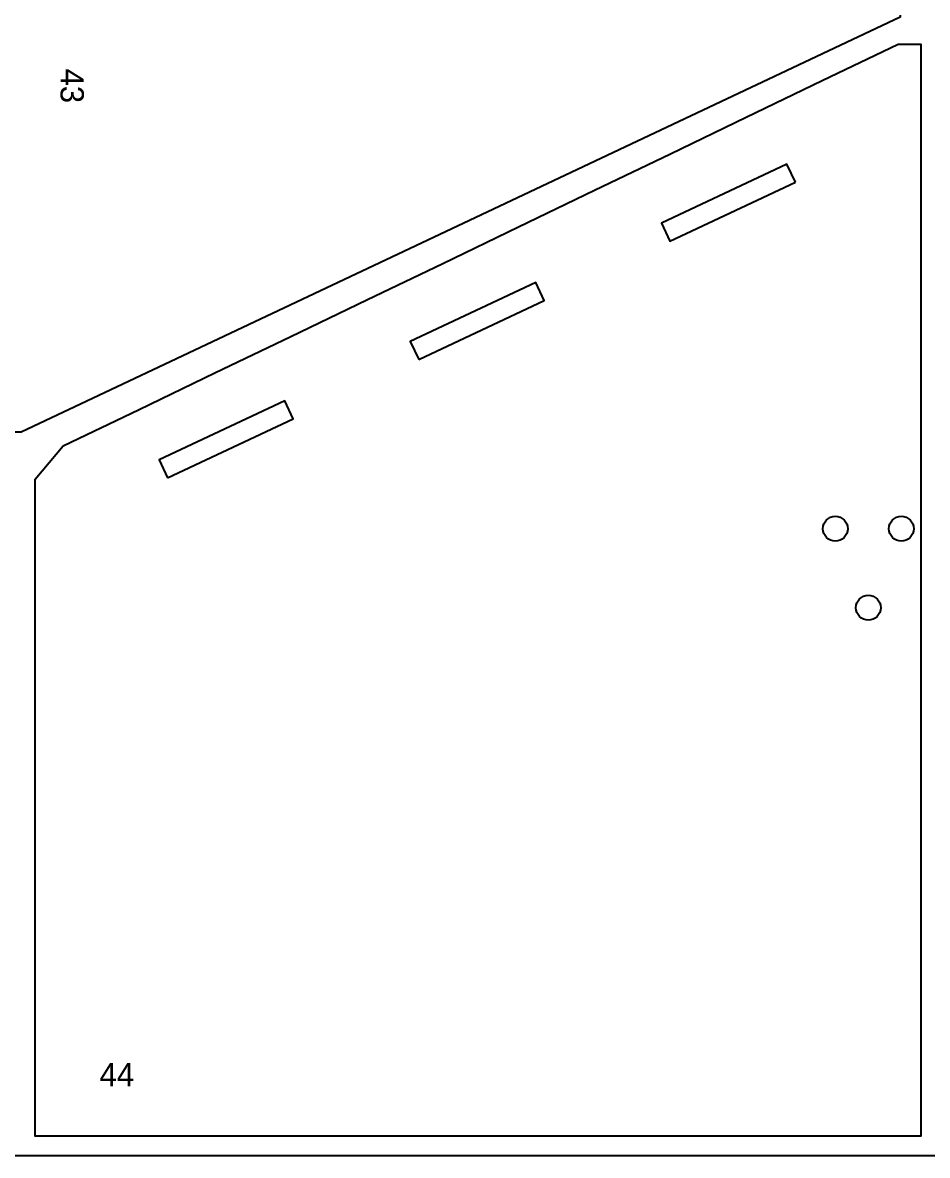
# Model space of a CAD drawing. Header units: inches. Extents: x -955 to -701, y -2104 to -1714.
# Drawn here: x -837.94 to -819.72, y -2004.53 to -1981.73 of the extents above; entities that cross this region are included whole.
import ezdxf

# ---------------------------------------------------------------- set-up
doc = ezdxf.new("R2010")
doc.units = ezdxf.units.IN
doc.header["$LTSCALE"] = 0.1
doc.header["$MEASUREMENT"] = 0
doc.layers.add('cockpit', color=1, linetype='Continuous', lineweight=20)
doc.layers.add('pic', color=1, linetype='Continuous')

msp = doc.modelspace()

# ---------------------------------------------------------------- linework, layer by layer
at = {"color": 7, "linetype": 'Continuous', "lineweight": 25}
for points in [[(-837.96863, -1978.32844), (-837.96863, -1972.32844), (-826.52774, -1972.32844), (-826.52774, -1973.62069), (-822.37552, -1973.62069), (-822.37552, -1972.32844), (-820.26863, -1972.32844), (-820.26863, -1981.61691), (-837.96863, -1989.97007), (-838.36863, -1989.97007), (-838.36863, -1978.32844)], [(-837.68358, -1990.91748), (-837.12396, -1990.24858), (-835.59492, -1989.5139), (-834.06597, -1988.77904), (-832.53711, -1988.044), (-831.00834, -1987.30878), (-829.47965, -1986.57338), (-827.95105, -1985.83781), (-826.42252, -1985.10208), (-824.89408, -1984.36618), (-823.36571, -1983.63011), (-821.83743, -1982.89389), (-820.30921, -1982.15751), (-819.84758, -1982.15751), (-819.84758, -2004.13869), (-837.68358, -2004.13869)], [(-822.37615, -1984.93817), (-822.54653, -1984.57627), (-825.07511, -1985.76671), (-824.90473, -1986.12861)], [(-829.96187, -1988.50949), (-827.4333, -1987.31905), (-827.60368, -1986.95715), (-830.13225, -1988.14759)], [(-835.01901, -1990.89037), (-832.49044, -1989.69993), (-832.66082, -1989.33803), (-835.18939, -1990.52847)]]:
    msp.add_lwpolyline(points, close=True, dxfattribs=at)
for centre in [(-821.57258, -1991.91354), (-820.24366, -1991.91354), (-820.90812, -1993.50347)]:
    msp.add_circle(centre, 0.25, dxfattribs=at)
at = {"layer": 'pic', "color": 1}
msp.add_lwpolyline([(-905.6606, -2004.52627), (-792.1606, -2004.52627), (-792.1606, -1961.52627), (-905.6606, -1961.52627)], close=True, dxfattribs=at)

# ---------------------------------------------------------------- texts
at = {"layer": 'cockpit', "lineweight": 100}
msp.add_text('43', height=0.468379, rotation=270, dxfattribs=at).set_placement((-837.17538, -1982.6509))
msp.add_text('44', height=0.468379, dxfattribs=at).set_placement((-836.39098, -2003.13404))

doc.saveas('drawing.dxf')
